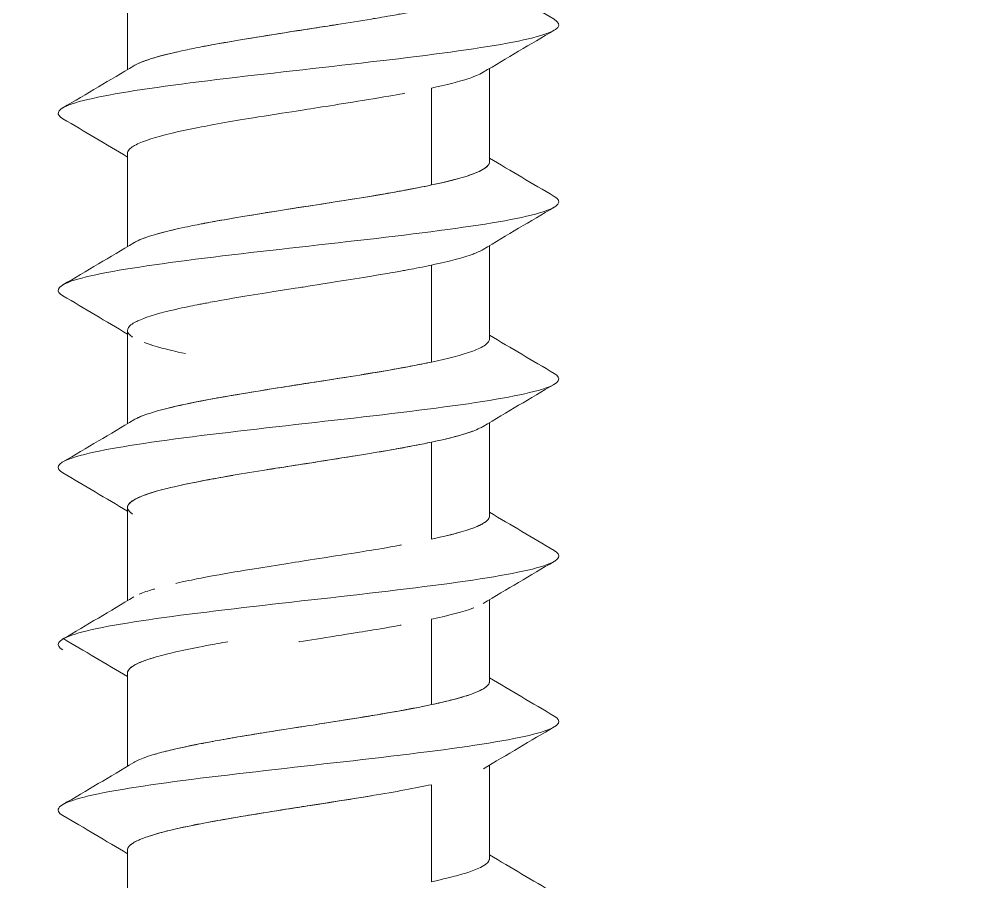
# Model space of a CAD drawing. Header units: inches. Extents: x 10 to 190, y 5 to 37.
# Drawn here: x 56.587 to 57.193, y 7.883 to 8.424 of the extents above; entities that cross this region are included whole.
import ezdxf

# ---------------------------------------------------------------- set-up
doc = ezdxf.new("R2010")
doc.units = ezdxf.units.IN
doc.header["$MEASUREMENT"] = 0

msp = doc.modelspace()

# ---------------------------------------------------------------- linework, layer by layer
at = {"color": 0, "linetype": 'Continuous', "lineweight": 0, "extrusion": (-1, 6.12323e-17, 0)}
for p, q in [((56.65477, 8.39203), (56.65477, 8.45051)), ((56.88177, 8.33419), (56.88177, 8.39269)), ((56.84546, 8.31967), (56.84546, 8.38047)), ((56.84546, 8.38047), (56.84546, 8.31967)), ((56.65477, 8.28103), (56.65477, 8.33951)), ((56.88177, 8.22319), (56.88177, 8.28168)), ((56.84546, 8.20867), (56.84546, 8.26947)), ((56.84546, 8.26947), (56.84546, 8.20867)), ((56.65477, 8.17003), (56.65477, 8.22851)), ((56.88177, 8.11219), (56.88177, 8.17068)), ((56.84546, 8.09767), (56.84546, 8.15846)), ((56.84546, 8.15846), (56.84546, 8.09767)), ((56.65477, 8.05903), (56.65477, 8.11752)), ((56.88177, 8.03329), (56.88177, 8.05968)), ((56.84546, 8.03329), (56.84546, 8.04746)), ((56.84546, 8.04746), (56.84546, 8.03329)), ((56.84546, 7.9939), (56.84546, 8.03329)), ((56.84546, 8.03329), (56.84546, 7.9939)), ((56.88177, 8.00844), (56.88177, 8.03329)), ((56.65477, 7.95523), (56.65477, 8.01372)), ((56.69108, 7.96747), (56.69108, 7.96746)), ((56.69108, 7.96746), (56.69108, 7.96747)), ((56.88177, 7.89744), (56.88177, 7.95592)), ((56.84546, 7.88289), (56.84546, 7.94369)), ((56.84546, 7.94369), (56.84546, 7.88289)), ((56.65477, 7.84424), (56.65477, 7.90272))]:
    msp.add_line(p, q, dxfattribs=at)
msp.add_circle((60.22425, 12.95665), 6.76088)
at = {"color": 0, "linetype": 'Continuous', "lineweight": 0}
for points in [[(56.88177, 8.44753), (56.89526, 8.43948), (56.90879, 8.43149), (56.92233, 8.42353)], [(56.78522, 8.4201), (56.78522, 8.4201), (56.78522, 8.4201), (56.78522, 8.4201)], [(56.78522, 8.4201), (56.78522, 8.4201), (56.78522, 8.4201), (56.78522, 8.4201)], [(56.92228, 8.41667), (56.90743, 8.40793), (56.89259, 8.39916), (56.87781, 8.39032)], [(56.61422, 8.36803), (56.62907, 8.37676), (56.6439, 8.38553), (56.65868, 8.39437)], [(56.65477, 8.33718), (56.6413, 8.34523), (56.62779, 8.35321), (56.61426, 8.36117)], [(56.88177, 8.33653), (56.89526, 8.32849), (56.90878, 8.3205), (56.92231, 8.31253)], [(56.92228, 8.30567), (56.90743, 8.29693), (56.8926, 8.28816), (56.87781, 8.27931)], [(56.61424, 8.25703), (56.62908, 8.26577), (56.64391, 8.27454), (56.6587, 8.28338)], [(56.65477, 8.22618), (56.6413, 8.23423), (56.62779, 8.24221), (56.61426, 8.25017)], [(56.88177, 8.22553), (56.89525, 8.21749), (56.90877, 8.2095), (56.9223, 8.20154)], [(56.88177, 8.22319), (56.88177, 8.22319), (56.88177, 8.22319), (56.88177, 8.22319)], [(56.92229, 8.19467), (56.90744, 8.18593), (56.8926, 8.17716), (56.87782, 8.16832)], [(56.61425, 8.14604), (56.6291, 8.15478), (56.64393, 8.16354), (56.65871, 8.17239)], [(56.65477, 8.11518), (56.6413, 8.12322), (56.62778, 8.13121), (56.61425, 8.13917)], [(56.75133, 8.1426), (56.75133, 8.1426), (56.75133, 8.1426), (56.75132, 8.1426)], [(56.88177, 8.11453), (56.89525, 8.10648), (56.90876, 8.0985), (56.92229, 8.09054)], [(56.92229, 8.08367), (56.90744, 8.07493), (56.89261, 8.06616), (56.87783, 8.05732)], [(56.61426, 8.03504), (56.62911, 8.04378), (56.64394, 8.05255), (56.65872, 8.06139)], [(56.65477, 8.01142), (56.64126, 8.01948), (56.6277, 8.02749), (56.61414, 8.03546)], [(56.88177, 8.01073), (56.89527, 8.00268), (56.9088, 7.99469), (56.92234, 7.98672)], [(56.9224, 7.97996), (56.90754, 7.97123), (56.8927, 7.96246), (56.87791, 7.95361)], [(56.61419, 7.93121), (56.62905, 7.93995), (56.64389, 7.94872), (56.65868, 7.95757)], [(56.65477, 7.90042), (56.64126, 7.90849), (56.62771, 7.91649), (56.61415, 7.92446)], [(56.88177, 7.89974), (56.89527, 7.89168), (56.90881, 7.88368), (56.92236, 7.87571)]]:
    msp.add_open_spline(points, degree=3, dxfattribs=at)
for points, knots in [([(56.65868, 8.39437), (56.65958, 8.39491), (56.66064, 8.39544), (56.66184, 8.39598), (56.66574, 8.39771), (56.66968, 8.39887), (56.67161, 8.39944), (56.67458, 8.40032), (56.67882, 8.40148), (56.68504, 8.40291), (56.689, 8.40383), (56.6928, 8.40463), (56.6962, 8.40531), (56.69818, 8.40571), (56.70003, 8.40607), (56.70171, 8.40639), (56.70271, 8.40659), (56.70569, 8.40716), (56.71101, 8.40811), (56.71479, 8.40879), (56.71814, 8.40937), (56.72095, 8.40985), (56.72698, 8.41087), (56.73397, 8.41203), (56.74194, 8.41332), (56.75061, 8.41471), (56.75713, 8.41573), (56.76123, 8.41637), (56.76235, 8.41655), (56.76328, 8.41669), (56.76405, 8.41681), (56.76666, 8.41722), (56.77036, 8.41779), (56.77515, 8.41853), (56.78038, 8.41934), (56.78405, 8.41991), (56.78619, 8.42025), (56.79344, 8.42138), (56.80068, 8.42254), (56.80776, 8.42373), (56.80896, 8.42393), (56.81246, 8.42451), (56.81796, 8.42546), (56.82214, 8.42619), (56.82536, 8.42678), (56.82774, 8.42721), (56.82805, 8.42727), (56.82845, 8.42734), (56.82893, 8.42743), (56.83182, 8.42796), (56.83776, 8.42904), (56.84546, 8.43066)], [0.3457498, 0.3457498, 0.3457498, 0.3457498, 0.375, 0.375, 0.375, 0.4375, 0.4375, 0.4375, 0.5, 0.5, 0.5, 0.5395375, 0.5395375, 0.5395375, 0.5625, 0.5625, 0.5625, 0.59375, 0.59375, 0.59375, 0.625, 0.625, 0.625, 0.6875, 0.6875, 0.6875, 0.7366515, 0.7366515, 0.7366515, 0.75, 0.75, 0.75, 0.78125, 0.78125, 0.78125, 0.8125, 0.8125, 0.8125, 0.875, 0.875, 0.875, 0.90625, 0.90625, 0.90625, 0.9375, 0.9375, 0.9375, 0.9463177, 0.9463177, 0.9463177, 1, 1, 1, 1]), ([(56.61426, 8.36117), (56.60975, 8.36383), (56.61043, 8.36649), (56.62475, 8.37283), (56.64328, 8.37651), (56.69389, 8.38389), (56.72584, 8.38757), (56.79122, 8.39494), (56.82449, 8.39863), (56.87986, 8.406), (56.90182, 8.40968), (56.9252, 8.41676), (56.92808, 8.42014), (56.92233, 8.42353)], [0.78679487, 0.78679487, 0.78679487, 0.78679487, 0.78950472, 0.78950472, 0.79326356, 0.79326356, 0.79702241, 0.79702241, 0.80078125, 0.80078125, 0.80454009, 0.80454009, 0.80799263, 0.80799263, 0.80799263, 0.80799263]), ([(56.92233, 8.42353), (56.92808, 8.42014), (56.9252, 8.41676), (56.90182, 8.40968), (56.87986, 8.406), (56.82449, 8.39863), (56.79122, 8.39494), (56.72584, 8.38757), (56.69389, 8.38389), (56.64328, 8.37651), (56.62475, 8.37283), (56.61043, 8.36649), (56.60975, 8.36383), (56.61426, 8.36117)], [-0.80799263, -0.80799263, -0.80799263, -0.80799263, -0.80454009, -0.80454009, -0.80078125, -0.80078125, -0.79702241, -0.79702241, -0.79326356, -0.79326356, -0.78950472, -0.78950472, -0.78679487, -0.78679487, -0.78679487, -0.78679487]), ([(56.70213, 8.40647), (56.70223, 8.40649), (56.70233, 8.40651), (56.70244, 8.40653), (56.70777, 8.40755), (56.71422, 8.4087), (56.71986, 8.40966), (56.7255, 8.41062), (56.73239, 8.41178), (56.74278, 8.41345), (56.75316, 8.41512), (56.76066, 8.41628), (56.76606, 8.41712), (56.77145, 8.41796), (56.77887, 8.41911), (56.78519, 8.42009), (56.78559, 8.42015), (56.78598, 8.42022), (56.78638, 8.42028)], [0.5612925, 0.5612925, 0.5612925, 0.5612925, 0.5625, 0.5625, 0.5625, 0.625, 0.625, 0.625, 0.6875, 0.6875, 0.6875, 0.75, 0.75, 0.75, 0.8125, 0.8125, 0.8125, 0.8163653, 0.8163653, 0.8163653, 0.8163653]), ([(56.66201, 8.39605), (56.66205, 8.39607), (56.6621, 8.39609), (56.66214, 8.39611), (56.668, 8.39867), (56.67647, 8.40098), (56.68638, 8.40322)], [0.3740898, 0.3740898, 0.3740898, 0.3740898, 0.375, 0.375, 0.375, 0.499716, 0.499716, 0.499716, 0.499716]), ([(56.87781, 8.39032), (56.87647, 8.38951), (56.87499, 8.38882), (56.87363, 8.38826), (56.87285, 8.38793), (56.87211, 8.38764), (56.87144, 8.38739), (56.87061, 8.38709), (56.86904, 8.38651), (56.86629, 8.38567), (56.86402, 8.38497), (56.86193, 8.3844), (56.86024, 8.38395), (56.85619, 8.38288), (56.85132, 8.38172), (56.84546, 8.38047)], [0.8202783, 0.8202783, 0.8202783, 0.8202783, 0.8550271, 0.8550271, 0.8550271, 0.875, 0.875, 0.875, 0.90625, 0.90625, 0.90625, 0.9375, 0.9375, 0.9375, 1, 1, 1, 1]), ([(56.82876, 8.37717), (56.82874, 8.37717), (56.82873, 8.37716), (56.82871, 8.37716), (56.82768, 8.37697), (56.82138, 8.37582), (56.81229, 8.37429), (56.7941, 8.37124), (56.77889, 8.36892), (56.76767, 8.36715), (56.76207, 8.36627), (56.75458, 8.36512), (56.74418, 8.36347), (56.73379, 8.36183), (56.72683, 8.36068), (56.72053, 8.35959), (56.71422, 8.35851), (56.7078, 8.35734), (56.70297, 8.35642), (56.69815, 8.35549), (56.69236, 8.35434), (56.68677, 8.3531), (56.67558, 8.35061), (56.66752, 8.3483), (56.66202, 8.34584), (56.65927, 8.34462), (56.65723, 8.34346), (56.65589, 8.34198), (56.65501, 8.341), (56.65476, 8.34017), (56.65477, 8.33951)], [0.06157, 0.06157, 0.06157, 0.06157, 0.0625, 0.0625, 0.0625, 0.125, 0.125, 0.125, 0.25, 0.25, 0.25, 0.3125, 0.3125, 0.3125, 0.375, 0.375, 0.375, 0.4375, 0.4375, 0.4375, 0.5, 0.5, 0.5, 0.625, 0.625, 0.625, 0.6875, 0.6875, 0.6875, 0.7288159, 0.7288159, 0.7288159, 0.7288159]), ([(56.84546, 8.31967), (56.85333, 8.32132), (56.8632, 8.32364), (56.87051, 8.32627), (56.87416, 8.32759), (56.87673, 8.32874), (56.87883, 8.33018), (56.88093, 8.33161), (56.88151, 8.33276), (56.88169, 8.33352), (56.88174, 8.33372), (56.88177, 8.33395), (56.88177, 8.33419)], [0, 0, 0, 0, 0.125, 0.125, 0.125, 0.1875, 0.1875, 0.1875, 0.25, 0.25, 0.25, 0.2661737, 0.2661737, 0.2661737, 0.2661737]), ([(56.84546, 8.31967), (56.85167, 8.32097), (56.85645, 8.32212), (56.86017, 8.32311), (56.86207, 8.32362), (56.86415, 8.3242), (56.86628, 8.32486), (56.86817, 8.32545), (56.86989, 8.32603), (56.87143, 8.32661), (56.87246, 8.327), (56.87355, 8.32744), (56.87463, 8.32792), (56.87606, 8.32855), (56.87747, 8.32927), (56.87867, 8.33007), (56.88092, 8.33157), (56.8815, 8.33272), (56.88169, 8.33353), (56.88174, 8.33372), (56.88178, 8.33394), (56.88177, 8.33419)], [0, 0, 0, 0, 0.0625, 0.0625, 0.0625, 0.09375, 0.09375, 0.09375, 0.125, 0.125, 0.125, 0.151912, 0.151912, 0.151912, 0.1875, 0.1875, 0.1875, 0.25, 0.25, 0.25, 0.2666712, 0.2666712, 0.2666712, 0.2666712]), ([(56.6587, 8.28338), (56.65887, 8.28348), (56.65905, 8.28359), (56.65924, 8.28369), (56.66007, 8.28416), (56.66096, 8.28459), (56.66186, 8.28499), (56.66322, 8.2856), (56.6647, 8.28617), (56.66622, 8.28671), (56.66765, 8.28721), (56.66941, 8.28779), (56.67159, 8.28843), (56.67493, 8.28942), (56.67928, 8.29058), (56.68505, 8.29191), (56.69028, 8.29312), (56.69492, 8.29406), (56.69838, 8.29475), (56.69966, 8.295), (56.70078, 8.29522), (56.70173, 8.2954), (56.70366, 8.29577), (56.7067, 8.29634), (56.71106, 8.29712), (56.71518, 8.29786), (56.71852, 8.29843), (56.7209, 8.29884), (56.72737, 8.29994), (56.73443, 8.3011), (56.74199, 8.30232), (56.75508, 8.30443), (56.76261, 8.30559), (56.76396, 8.3058), (56.76535, 8.30601), (56.77289, 8.30717), (56.78622, 8.30925), (56.79386, 8.31045), (56.80106, 8.31161), (56.80772, 8.31272), (56.81019, 8.31313), (56.81366, 8.31371), (56.81799, 8.31447), (56.82251, 8.31525), (56.82569, 8.31583), (56.82771, 8.3162), (56.82871, 8.31639), (56.8299, 8.31661), (56.83126, 8.31686), (56.83492, 8.31754), (56.83983, 8.31848), (56.84546, 8.31967)], [0.3434821, 0.3434821, 0.3434821, 0.3434821, 0.3491794, 0.3491794, 0.3491794, 0.375, 0.375, 0.375, 0.40625, 0.40625, 0.40625, 0.4375, 0.4375, 0.4375, 0.5, 0.5, 0.5, 0.5456201, 0.5456201, 0.5456201, 0.5625, 0.5625, 0.5625, 0.59375, 0.59375, 0.59375, 0.625, 0.625, 0.625, 0.6875, 0.6875, 0.6875, 0.75, 0.75, 0.75, 0.8125, 0.8125, 0.8125, 0.875, 0.875, 0.875, 0.90625, 0.90625, 0.90625, 0.9375, 0.9375, 0.9375, 0.9544403, 0.9544403, 0.9544403, 1, 1, 1, 1]), ([(56.70246, 8.29554), (56.70265, 8.29558), (56.70283, 8.29561), (56.70302, 8.29565), (56.70779, 8.29655), (56.71419, 8.2977), (56.71994, 8.29868), (56.72569, 8.29966), (56.73261, 8.30082), (56.74413, 8.30266), (56.75565, 8.30451), (56.76314, 8.30567), (56.7645, 8.30588), (56.76586, 8.30609), (56.77335, 8.30725), (56.7837, 8.30886), (56.79405, 8.31048), (56.80121, 8.31163), (56.80794, 8.31275), (56.81467, 8.31388), (56.82132, 8.31504), (56.82588, 8.31587), (56.83044, 8.3167), (56.83687, 8.31785), (56.84546, 8.31967)], [0.5600455, 0.5600455, 0.5600455, 0.5600455, 0.5625, 0.5625, 0.5625, 0.625, 0.625, 0.625, 0.6875, 0.6875, 0.6875, 0.75, 0.75, 0.75, 0.8125, 0.8125, 0.8125, 0.875, 0.875, 0.875, 0.9375, 0.9375, 0.9375, 1, 1, 1, 1]), ([(56.61426, 8.25017), (56.6095, 8.25297), (56.61053, 8.25578), (56.62655, 8.26226), (56.64579, 8.26595), (56.6974, 8.27332), (56.72965, 8.27701), (56.79511, 8.28438), (56.82816, 8.28806), (56.88265, 8.29543), (56.90396, 8.29912), (56.92546, 8.30605), (56.92782, 8.30929), (56.92231, 8.31253)], [0.74905825, 0.74905825, 0.74905825, 0.74905825, 0.75191627, 0.75191627, 0.75567512, 0.75567512, 0.75943396, 0.75943396, 0.76319281, 0.76319281, 0.76695165, 0.76695165, 0.77025885, 0.77025885, 0.77025885, 0.77025885]), ([(56.92231, 8.31253), (56.92782, 8.30929), (56.92546, 8.30605), (56.90396, 8.29912), (56.88265, 8.29543), (56.82816, 8.28806), (56.79511, 8.28438), (56.72965, 8.27701), (56.6974, 8.27332), (56.64579, 8.26595), (56.62655, 8.26226), (56.61053, 8.25578), (56.6095, 8.25297), (56.61426, 8.25017)], [-0.77025885, -0.77025885, -0.77025885, -0.77025885, -0.76695165, -0.76695165, -0.76319281, -0.76319281, -0.75943396, -0.75943396, -0.75567512, -0.75567512, -0.75191627, -0.75191627, -0.74905825, -0.74905825, -0.74905825, -0.74905825]), ([(56.66234, 8.2852), (56.66249, 8.28526), (56.66263, 8.28533), (56.66278, 8.28539), (56.6691, 8.28804), (56.67776, 8.29028), (56.68684, 8.29232)], [0.3721446, 0.3721446, 0.3721446, 0.3721446, 0.375, 0.375, 0.375, 0.4957781, 0.4957781, 0.4957781, 0.4957781]), ([(56.87781, 8.27931), (56.87684, 8.27873), (56.87576, 8.27819), (56.87463, 8.27769), (56.87359, 8.27722), (56.8725, 8.27679), (56.87142, 8.27639), (56.86979, 8.27578), (56.86806, 8.27521), (56.8663, 8.27467), (56.86466, 8.27417), (56.86266, 8.27359), (56.86021, 8.27294), (56.85648, 8.27196), (56.85168, 8.2708), (56.84546, 8.26947)], [0.8212902, 0.8212902, 0.8212902, 0.8212902, 0.8491743, 0.8491743, 0.8491743, 0.875, 0.875, 0.875, 0.90625, 0.90625, 0.90625, 0.9375, 0.9375, 0.9375, 1, 1, 1, 1]), ([(56.84546, 8.26947), (56.83983, 8.26826), (56.83492, 8.26732), (56.83126, 8.26663), (56.8299, 8.26638), (56.82871, 8.26616), (56.82771, 8.26598), (56.82569, 8.26561), (56.8225, 8.26504), (56.81796, 8.26426), (56.81366, 8.26352), (56.81022, 8.26294), (56.80776, 8.26254), (56.80108, 8.26143), (56.79385, 8.26027), (56.78618, 8.25906), (56.77292, 8.25695), (56.76542, 8.2558), (56.76403, 8.25558), (56.76268, 8.25537), (56.75511, 8.25422), (56.74194, 8.25212), (56.73441, 8.25092), (56.72737, 8.24977), (56.72091, 8.24866), (56.71853, 8.24825), (56.71517, 8.24766), (56.71101, 8.24691), (56.70667, 8.24612), (56.70364, 8.24554), (56.70172, 8.24517), (56.70077, 8.24499), (56.69965, 8.24477), (56.69838, 8.24452), (56.69492, 8.24384), (56.69027, 8.2429), (56.68502, 8.24171), (56.67928, 8.2404), (56.67494, 8.23925), (56.6716, 8.23826), (56.66992, 8.23776), (56.66808, 8.23717), (56.66622, 8.23651), (56.66458, 8.23592), (56.66312, 8.23534), (56.66184, 8.23476), (56.66098, 8.23437), (56.66009, 8.23394), (56.65924, 8.23346), (56.6581, 8.23283), (56.65702, 8.23211), (56.6562, 8.23131), (56.65467, 8.22981), (56.65466, 8.22866), (56.65485, 8.22785), (56.65503, 8.22714), (56.65548, 8.22598), (56.65787, 8.22436)], [0, 0, 0, 0, 0.045563, 0.045563, 0.045563, 0.0625, 0.0625, 0.0625, 0.09375, 0.09375, 0.09375, 0.125, 0.125, 0.125, 0.1875, 0.1875, 0.1875, 0.25, 0.25, 0.25, 0.3125, 0.3125, 0.3125, 0.375, 0.375, 0.375, 0.40625, 0.40625, 0.40625, 0.4375, 0.4375, 0.4375, 0.4543296, 0.4543296, 0.4543296, 0.5, 0.5, 0.5, 0.5625, 0.5625, 0.5625, 0.59375, 0.59375, 0.59375, 0.625, 0.625, 0.625, 0.651797, 0.651797, 0.651797, 0.6875, 0.6875, 0.6875, 0.75, 0.75, 0.75, 0.8124508, 0.8124508, 0.8124508, 0.8124508]), ([(56.84546, 8.20867), (56.85543, 8.21077), (56.86465, 8.21308), (56.87124, 8.21554), (56.87454, 8.21677), (56.87711, 8.21793), (56.87915, 8.2194), (56.88119, 8.22088), (56.88162, 8.22203), (56.88173, 8.22274), (56.88176, 8.22287), (56.88177, 8.22303), (56.88177, 8.22319)], [0, 0, 0, 0, 0.125, 0.125, 0.125, 0.1875, 0.1875, 0.1875, 0.25, 0.25, 0.25, 0.2618934, 0.2618934, 0.2618934, 0.2618934]), ([(56.66515, 8.22088), (56.67037, 8.21895), (56.675, 8.2178), (56.67637, 8.21743), (56.67991, 8.2165), (56.68465, 8.21534), (56.69108, 8.21396)], [0.8751039, 0.8751039, 0.8751039, 0.8751039, 0.9375, 0.9375, 0.9375, 1, 1, 1, 1]), ([(56.65871, 8.17239), (56.65915, 8.17265), (56.65961, 8.1729), (56.66005, 8.17312), (56.66068, 8.17345), (56.6613, 8.17374), (56.66186, 8.17399), (56.66255, 8.1743), (56.66386, 8.17487), (56.66626, 8.17572), (56.66823, 8.17642), (56.67009, 8.17699), (56.67161, 8.17744), (56.67522, 8.17851), (56.67966, 8.17967), (56.6851, 8.18092), (56.69222, 8.18256), (56.69785, 8.18365), (56.70059, 8.18418), (56.70104, 8.18427), (56.70141, 8.18434), (56.70171, 8.1844), (56.70397, 8.18483), (56.70704, 8.18541), (56.71107, 8.18613), (56.71638, 8.18708), (56.7198, 8.18766), (56.72099, 8.18786), (56.72781, 8.18902), (56.73486, 8.19017), (56.74196, 8.19131), (56.74407, 8.19165), (56.74772, 8.19224), (56.75298, 8.19307), (56.75772, 8.19382), (56.76143, 8.1944), (56.76405, 8.19481), (56.76479, 8.19493), (56.76571, 8.19507), (56.7668, 8.19524), (56.77089, 8.19587), (56.77743, 8.19688), (56.78626, 8.19826), (56.79436, 8.19953), (56.80153, 8.20068), (56.80776, 8.20172), (56.81064, 8.2022), (56.81408, 8.20278), (56.81798, 8.20346), (56.82359, 8.20444), (56.82675, 8.20502), (56.8278, 8.20522), (56.82955, 8.20554), (56.83148, 8.2059), (56.83356, 8.20629), (56.83716, 8.20698), (56.84119, 8.20777), (56.84546, 8.20867)], [0.3410437, 0.3410437, 0.3410437, 0.3410437, 0.3549395, 0.3549395, 0.3549395, 0.375, 0.375, 0.375, 0.40625, 0.40625, 0.40625, 0.4375, 0.4375, 0.4375, 0.5, 0.5, 0.5, 0.5538068, 0.5538068, 0.5538068, 0.5625, 0.5625, 0.5625, 0.59375, 0.59375, 0.59375, 0.625, 0.625, 0.625, 0.6875, 0.6875, 0.6875, 0.71875, 0.71875, 0.71875, 0.75, 0.75, 0.75, 0.7631382, 0.7631382, 0.7631382, 0.8125, 0.8125, 0.8125, 0.875, 0.875, 0.875, 0.90625, 0.90625, 0.90625, 0.9375, 0.9375, 0.9375, 0.9603848, 0.9603848, 0.9603848, 1, 1, 1, 1]), ([(56.6621, 8.1741), (56.66216, 8.17413), (56.66223, 8.17415), (56.66229, 8.17418), (56.66451, 8.17514), (56.66777, 8.17629), (56.67102, 8.17727), (56.67427, 8.17824), (56.6784, 8.1794), (56.68605, 8.18114), (56.69369, 8.18288), (56.69983, 8.18403), (56.70079, 8.18422), (56.70174, 8.1844), (56.70772, 8.18556), (56.71653, 8.18709), (56.73416, 8.19015), (56.74923, 8.19247), (56.7604, 8.19424), (56.76598, 8.19512), (56.77347, 8.19627), (56.78401, 8.19791), (56.79456, 8.19956), (56.80171, 8.20071), (56.80822, 8.2018), (56.81473, 8.20288), (56.82141, 8.20405), (56.82647, 8.20497), (56.83152, 8.2059), (56.83778, 8.20705), (56.84546, 8.20867)], [0.373234, 0.373234, 0.373234, 0.373234, 0.375, 0.375, 0.375, 0.4375, 0.4375, 0.4375, 0.5, 0.5, 0.5, 0.5625, 0.5625, 0.5625, 0.625, 0.625, 0.625, 0.75, 0.75, 0.75, 0.8125, 0.8125, 0.8125, 0.875, 0.875, 0.875, 0.9375, 0.9375, 0.9375, 1, 1, 1, 1]), ([(56.61425, 8.13917), (56.60925, 8.14212), (56.61068, 8.14506), (56.62844, 8.1517), (56.64836, 8.15538), (56.70095, 8.16275), (56.73348, 8.16644), (56.79898, 8.17381), (56.83179, 8.1775), (56.88537, 8.18487), (56.90602, 8.18855), (56.92567, 8.19534), (56.92757, 8.19844), (56.9223, 8.20154)], [0.71132221, 0.71132221, 0.71132221, 0.71132221, 0.71432783, 0.71432783, 0.71808667, 0.71808667, 0.72184552, 0.72184552, 0.72560436, 0.72560436, 0.72936321, 0.72936321, 0.73252426, 0.73252426, 0.73252426, 0.73252426]), ([(56.9223, 8.20154), (56.92757, 8.19844), (56.92567, 8.19534), (56.90602, 8.18855), (56.88537, 8.18487), (56.83179, 8.1775), (56.79898, 8.17381), (56.73348, 8.16644), (56.70095, 8.16275), (56.64836, 8.15538), (56.62844, 8.1517), (56.61068, 8.14506), (56.60925, 8.14212), (56.61425, 8.13917)], [-0.73252426, -0.73252426, -0.73252426, -0.73252426, -0.72936321, -0.72936321, -0.72560436, -0.72560436, -0.72184552, -0.72184552, -0.71808667, -0.71808667, -0.71432783, -0.71432783, -0.71132221, -0.71132221, -0.71132221, -0.71132221]), ([(56.87782, 8.16832), (56.87715, 8.16792), (56.8764, 8.16752), (56.87557, 8.16712), (56.87437, 8.16655), (56.87298, 8.16597), (56.87144, 8.1654), (56.86677, 8.16367), (56.86236, 8.16251), (56.86019, 8.16194), (56.85687, 8.16106), (56.85218, 8.1599), (56.84546, 8.15846)], [0.8222326, 0.8222326, 0.8222326, 0.8222326, 0.8437192, 0.8437192, 0.8437192, 0.875, 0.875, 0.875, 0.9375, 0.9375, 0.9375, 1, 1, 1, 1]), ([(56.87124, 8.16532), (56.87119, 8.16531), (56.87114, 8.16529), (56.87109, 8.16527), (56.86406, 8.16271), (56.85449, 8.16039), (56.84546, 8.15846)], [0.8741062, 0.8741062, 0.8741062, 0.8741062, 0.875, 0.875, 0.875, 1, 1, 1, 1]), ([(56.84546, 8.15846), (56.8412, 8.15755), (56.83716, 8.15675), (56.83356, 8.15607), (56.83146, 8.15567), (56.82952, 8.15531), (56.82774, 8.15498), (56.8267, 8.15479), (56.82356, 8.15422), (56.81801, 8.15327), (56.81407, 8.15259), (56.81061, 8.15201), (56.80771, 8.15153), (56.8015, 8.1505), (56.79434, 8.14935), (56.78625, 8.14807), (56.77745, 8.14667), (56.77091, 8.14565), (56.7668, 8.14501), (56.76568, 8.14484), (56.76474, 8.14469), (56.76398, 8.14457), (56.76137, 8.14417), (56.75767, 8.14359), (56.75293, 8.14285), (56.74773, 8.14204), (56.74411, 8.14147), (56.742, 8.14113), (56.73486, 8.14), (56.72778, 8.13884), (56.72092, 8.13766), (56.71975, 8.13746), (56.71636, 8.13688), (56.71108, 8.13592), (56.70706, 8.13519), (56.70399, 8.13461), (56.70173, 8.13417), (56.70143, 8.13411), (56.70105, 8.13404), (56.70059, 8.13395), (56.69784, 8.13342), (56.69221, 8.13234), (56.68507, 8.13072), (56.67964, 8.12949), (56.6752, 8.12833), (56.67159, 8.12725), (56.67008, 8.1268), (56.66822, 8.12622), (56.66624, 8.12551), (56.66386, 8.12466), (56.66256, 8.12408), (56.66187, 8.12377), (56.66131, 8.12352), (56.66069, 8.12323), (56.66005, 8.1229), (56.6587, 8.1222), (56.65725, 8.12134), (56.6562, 8.12031), (56.65481, 8.11895), (56.65463, 8.1178), (56.65485, 8.11686), (56.65494, 8.1165), (56.65495, 8.11533), (56.65786, 8.11337), (56.65786, 8.11336), (56.65787, 8.11336), (56.65787, 8.11336)], [0, 0, 0, 0, 0.0395008, 0.0395008, 0.0395008, 0.0625, 0.0625, 0.0625, 0.09375, 0.09375, 0.09375, 0.125, 0.125, 0.125, 0.1875, 0.1875, 0.1875, 0.2366455, 0.2366455, 0.2366455, 0.25, 0.25, 0.25, 0.28125, 0.28125, 0.28125, 0.3125, 0.3125, 0.3125, 0.375, 0.375, 0.375, 0.40625, 0.40625, 0.40625, 0.4375, 0.4375, 0.4375, 0.4463322, 0.4463322, 0.4463322, 0.5, 0.5, 0.5, 0.5625, 0.5625, 0.5625, 0.59375, 0.59375, 0.59375, 0.625, 0.625, 0.625, 0.6451264, 0.6451264, 0.6451264, 0.6875, 0.6875, 0.6875, 0.75, 0.75, 0.75, 0.8125, 0.8125, 0.8125, 0.8126518, 0.8126518, 0.8126518, 0.8126518]), ([(56.84546, 8.15846), (56.83871, 8.15702), (56.83258, 8.15586), (56.82698, 8.15485), (56.82138, 8.15383), (56.81466, 8.15268), (56.80884, 8.15172), (56.80302, 8.15076), (56.79593, 8.1496), (56.7854, 8.14793), (56.77487, 8.14626), (56.76736, 8.1451), (56.76197, 8.14426), (56.75658, 8.14342), (56.74922, 8.14228), (56.74298, 8.14129), (56.7426, 8.14123), (56.74221, 8.14117), (56.74182, 8.1411)], [0, 0, 0, 0, 0.0625, 0.0625, 0.0625, 0.125, 0.125, 0.125, 0.1875, 0.1875, 0.1875, 0.25, 0.25, 0.25, 0.3125, 0.3125, 0.3125, 0.3163642, 0.3163642, 0.3163642, 0.3163642]), ([(56.72083, 8.13764), (56.71358, 8.13639), (56.70765, 8.1353), (56.70402, 8.13461), (56.70022, 8.13389), (56.69413, 8.13274), (56.68676, 8.1311), (56.67938, 8.12946), (56.6751, 8.1283), (56.67141, 8.1272), (56.66773, 8.1261), (56.66455, 8.12494), (56.66252, 8.12406), (56.66048, 8.12318), (56.65805, 8.12202), (56.65637, 8.12047), (56.655, 8.11921), (56.65475, 8.11821), (56.65477, 8.11752)], [0.37782, 0.37782, 0.37782, 0.37782, 0.4375, 0.4375, 0.4375, 0.5, 0.5, 0.5, 0.5625, 0.5625, 0.5625, 0.625, 0.625, 0.625, 0.6875, 0.6875, 0.6875, 0.7384023, 0.7384023, 0.7384023, 0.7384023]), ([(56.84546, 8.09767), (56.85727, 8.10016), (56.86589, 8.10247), (56.87191, 8.10479), (56.87493, 8.10595), (56.87726, 8.10711), (56.87881, 8.10817), (56.88037, 8.10923), (56.88133, 8.11038), (56.88164, 8.11133), (56.88172, 8.1116), (56.88178, 8.11188), (56.88177, 8.11219)], [0, 0, 0, 0, 0.125, 0.125, 0.125, 0.1875, 0.1875, 0.1875, 0.25, 0.25, 0.25, 0.2676408, 0.2676408, 0.2676408, 0.2676408]), ([(56.84546, 8.09767), (56.85298, 8.09926), (56.85751, 8.10041), (56.86018, 8.10112), (56.86325, 8.10193), (56.86739, 8.10309), (56.87142, 8.1046), (56.87353, 8.1054), (56.87516, 8.10612), (56.87645, 8.10678), (56.87735, 8.10725), (56.87808, 8.10768), (56.87868, 8.10808), (56.87959, 8.10869), (56.88026, 8.10927), (56.88073, 8.10981), (56.88117, 8.11031), (56.88153, 8.11088), (56.88169, 8.11152), (56.88174, 8.11174), (56.88177, 8.11196), (56.88177, 8.11219)], [0, 0, 0, 0, 0.0625, 0.0625, 0.0625, 0.125, 0.125, 0.125, 0.1617005, 0.1617005, 0.1617005, 0.1875, 0.1875, 0.1875, 0.21875, 0.21875, 0.21875, 0.25, 0.25, 0.25, 0.2635408, 0.2635408, 0.2635408, 0.2635408]), ([(56.61424, 8.02817), (56.60899, 8.03126), (56.61086, 8.03435), (56.63041, 8.04113), (56.65101, 8.04482), (56.70454, 8.05219), (56.73734, 8.05587), (56.80284, 8.06324), (56.83539, 8.06693), (56.88803, 8.0743), (56.90799, 8.07799), (56.92586, 8.08463), (56.92731, 8.08758), (56.92229, 8.09054)], [0.67358683, 0.67358683, 0.67358683, 0.67358683, 0.67673939, 0.67673939, 0.68049823, 0.68049823, 0.68425708, 0.68425708, 0.68801592, 0.68801592, 0.69177476, 0.69177476, 0.69478892, 0.69478892, 0.69478892, 0.69478892]), ([(56.92229, 8.09054), (56.92731, 8.08758), (56.92586, 8.08463), (56.90799, 8.07799), (56.88803, 8.0743), (56.83539, 8.06693), (56.80284, 8.06324), (56.73734, 8.05587), (56.70454, 8.05219), (56.65101, 8.04482), (56.63041, 8.04113), (56.61086, 8.03435), (56.60899, 8.03126), (56.61424, 8.02817)], [-0.69478892, -0.69478892, -0.69478892, -0.69478892, -0.69177476, -0.69177476, -0.68801592, -0.68801592, -0.68425708, -0.68425708, -0.68049823, -0.68049823, -0.67673939, -0.67673939, -0.67358683, -0.67358683, -0.67358683, -0.67358683]), ([(56.68509, 8.06992), (56.69053, 8.07117), (56.69594, 8.07226), (56.69945, 8.07296), (56.70313, 8.07368), (56.70917, 8.07483), (56.71869, 8.07647), (56.72821, 8.0781), (56.73541, 8.07926), (56.74229, 8.08037), (56.74918, 8.08147), (56.75658, 8.08263), (56.76217, 8.08351), (56.76776, 8.08439), (56.77524, 8.08554), (56.78518, 8.0871), (56.79512, 8.08865), (56.80224, 8.08981), (56.80637, 8.09049), (56.8105, 8.09117), (56.81744, 8.09233), (56.82553, 8.0938), (56.82585, 8.09386), (56.82618, 8.09392), (56.82649, 8.09398)], [0.5027539, 0.5027539, 0.5027539, 0.5027539, 0.5625, 0.5625, 0.5625, 0.625, 0.625, 0.625, 0.6875, 0.6875, 0.6875, 0.75, 0.75, 0.75, 0.8125, 0.8125, 0.8125, 0.875, 0.875, 0.875, 0.9375, 0.9375, 0.9375, 0.940016, 0.940016, 0.940016, 0.940016]), ([(56.66224, 8.06316), (56.66235, 8.06321), (56.66246, 8.06326), (56.66257, 8.0633), (56.66453, 8.06414), (56.66776, 8.06529), (56.67106, 8.06628), (56.67127, 8.06634), (56.67149, 8.06641), (56.67171, 8.06647)], [0.37155368, 0.37155368, 0.37155368, 0.37155368, 0.375, 0.375, 0.375, 0.4375, 0.4375, 0.4375, 0.44156944, 0.44156944, 0.44156944, 0.44156944]), ([(56.87188, 8.05457), (56.87184, 8.05455), (56.8718, 8.05454), (56.87176, 8.05452), (56.86532, 8.0521), (56.85635, 8.04979), (56.84546, 8.04746)], [0.8742138, 0.8742138, 0.8742138, 0.8742138, 0.875, 0.875, 0.875, 1, 1, 1, 1]), ([(56.82633, 8.04373), (56.8259, 8.04365), (56.82545, 8.04357), (56.825, 8.04349), (56.81625, 8.04193), (56.80922, 8.04078), (56.80554, 8.04018), (56.80186, 8.03957), (56.79474, 8.03841), (56.7856, 8.03696), (56.77647, 8.03551), (56.76901, 8.03435), (56.76281, 8.03339), (56.7626, 8.03336), (56.76238, 8.03333), (56.76217, 8.03329)], [0.0592714, 0.0592714, 0.0592714, 0.0592714, 0.0625, 0.0625, 0.0625, 0.125, 0.125, 0.125, 0.1875, 0.1875, 0.1875, 0.25, 0.25, 0.25, 0.2521536, 0.2521536, 0.2521536, 0.2521536]), ([(56.71758, 8.03329), (56.71577, 8.03298), (56.71359, 8.0326), (56.71108, 8.03215), (56.70692, 8.0314), (56.70385, 8.03083), (56.70173, 8.03042), (56.69597, 8.02932), (56.69034, 8.02816), (56.68508, 8.02695), (56.67591, 8.02484), (56.67233, 8.02368), (56.6716, 8.02346), (56.67118, 8.02334), (56.66972, 8.02292), (56.66755, 8.02219), (56.66591, 8.02164), (56.66389, 8.02092), (56.66187, 8.02002), (56.65917, 8.01882), (56.65732, 8.01766), (56.6562, 8.01654), (56.65578, 8.01613), (56.65527, 8.01555), (56.65498, 8.01481), (56.65482, 8.01439), (56.65477, 8.01402), (56.65477, 8.01372)], [0.3881848, 0.3881848, 0.3881848, 0.3881848, 0.40625, 0.40625, 0.40625, 0.4375, 0.4375, 0.4375, 0.5, 0.5, 0.5, 0.5622546, 0.5622546, 0.5622546, 0.5980105, 0.5980105, 0.5980105, 0.625, 0.625, 0.625, 0.6875, 0.6875, 0.6875, 0.71875, 0.71875, 0.71875, 0.7353739, 0.7353739, 0.7353739, 0.7353739]), ([(56.67129, 8.02337), (56.67052, 8.02314), (56.66657, 8.022), (56.66276, 8.0204), (56.65892, 8.01879), (56.65729, 8.01763), (56.65616, 8.01651), (56.65518, 8.01553), (56.65479, 8.01452), (56.65477, 8.01372)], [0.5631335, 0.5631335, 0.5631335, 0.5631335, 0.625, 0.625, 0.625, 0.6875, 0.6875, 0.6875, 0.7421533, 0.7421533, 0.7421533, 0.7421533]), ([(56.84546, 7.9939), (56.8522, 7.99534), (56.85692, 7.99649), (56.86071, 7.99751), (56.8645, 7.99852), (56.86825, 7.99967), (56.87091, 8.00063), (56.87358, 8.0016), (56.87648, 8.00276), (56.87887, 8.00443), (56.88126, 8.0061), (56.88164, 8.00725), (56.88175, 8.00809), (56.88176, 8.00821), (56.88177, 8.00832), (56.88177, 8.00844)], [0, 0, 0, 0, 0.0625, 0.0625, 0.0625, 0.125, 0.125, 0.125, 0.1875, 0.1875, 0.1875, 0.25, 0.25, 0.25, 0.2583129, 0.2583129, 0.2583129, 0.2583129]), ([(56.84546, 7.9939), (56.84973, 7.99481), (56.85317, 7.99561), (56.85596, 7.99629), (56.85757, 7.99669), (56.85897, 7.99705), (56.86018, 7.99737), (56.8609, 7.99756), (56.86315, 7.99813), (56.8663, 7.9991), (56.86848, 7.99977), (56.87014, 8.00034), (56.87142, 8.00082), (56.87419, 8.00185), (56.87678, 8.00301), (56.87868, 8.0043), (56.88075, 8.0057), (56.8813, 8.00671), (56.88155, 8.00735), (56.88162, 8.00752), (56.88166, 8.00766), (56.88169, 8.00778), (56.88174, 8.00796), (56.88177, 8.00819), (56.88177, 8.00844)], [0, 0, 0, 0, 0.0395979, 0.0395979, 0.0395979, 0.0625, 0.0625, 0.0625, 0.09375, 0.09375, 0.09375, 0.125, 0.125, 0.125, 0.1875, 0.1875, 0.1875, 0.2368909, 0.2368909, 0.2368909, 0.25, 0.25, 0.25, 0.2643393, 0.2643393, 0.2643393, 0.2643393]), ([(56.65868, 7.95757), (56.65959, 7.95811), (56.66065, 7.95865), (56.66184, 7.95919), (56.66261, 7.95954), (56.66393, 7.96012), (56.66621, 7.96094), (56.66833, 7.9617), (56.67023, 7.96228), (56.6716, 7.96269), (56.672, 7.96281), (56.67249, 7.96295), (56.67309, 7.96312), (56.67532, 7.96376), (56.679, 7.96476), (56.68502, 7.96613), (56.69063, 7.96741), (56.69633, 7.96857), (56.70172, 7.9696), (56.70421, 7.97008), (56.70728, 7.97066), (56.71101, 7.97134), (56.7164, 7.97232), (56.71981, 7.9729), (56.72088, 7.97308), (56.72279, 7.97341), (56.72494, 7.97378), (56.72735, 7.97418), (56.73145, 7.97486), (56.73631, 7.97565), (56.74195, 7.97655), (56.75088, 7.97797), (56.75833, 7.97912), (56.76399, 7.98), (56.76771, 7.98058), (56.7752, 7.98174), (56.78618, 7.98349), (56.78986, 7.98407), (56.79352, 7.98466), (56.79712, 7.98524), (56.80072, 7.98581), (56.80426, 7.98639), (56.80775, 7.98697), (56.81819, 7.98869), (56.82456, 7.98983), (56.82769, 7.9904), (56.83254, 7.99129), (56.83871, 7.99245), (56.84546, 7.9939)], [0.345576, 0.345576, 0.345576, 0.345576, 0.375, 0.375, 0.375, 0.40625, 0.40625, 0.40625, 0.4375, 0.4375, 0.4375, 0.4507179, 0.4507179, 0.4507179, 0.5, 0.5, 0.5, 0.5625, 0.5625, 0.5625, 0.59375, 0.59375, 0.59375, 0.625, 0.625, 0.625, 0.6481031, 0.6481031, 0.6481031, 0.6875, 0.6875, 0.6875, 0.75, 0.75, 0.75, 0.8125, 0.8125, 0.8125, 0.84379, 0.84379, 0.84379, 0.875, 0.875, 0.875, 0.9375, 0.9375, 0.9375, 1, 1, 1, 1]), ([(56.6719, 7.96278), (56.67441, 7.96351), (56.67785, 7.96444), (56.68158, 7.96533), (56.69076, 7.96753), (56.70232, 7.96985), (56.71808, 7.9726), (56.72596, 7.97397), (56.733, 7.97513), (56.74206, 7.97657), (56.75111, 7.97801), (56.75856, 7.97916), (56.76333, 7.9799), (56.76809, 7.98064), (56.77555, 7.9818), (56.78453, 7.98323), (56.79352, 7.98465), (56.80076, 7.98581), (56.80851, 7.98709), (56.824, 7.98965), (56.83642, 7.99196), (56.84546, 7.9939)], [0.4492255, 0.4492255, 0.4492255, 0.4492255, 0.5, 0.5, 0.5, 0.625, 0.625, 0.625, 0.6875, 0.6875, 0.6875, 0.75, 0.75, 0.75, 0.8125, 0.8125, 0.8125, 0.875, 0.875, 0.875, 1, 1, 1, 1]), ([(56.61415, 7.92446), (56.61273, 7.92529), (56.61183, 7.92612), (56.60984, 7.93064), (56.61877, 7.93432), (56.65445, 7.94169), (56.68111, 7.94538), (56.74221, 7.95275), (56.7765, 7.95644), (56.83986, 7.96381), (56.86877, 7.96749), (56.91036, 7.97486), (56.92294, 7.97855), (56.92579, 7.98373), (56.92488, 7.98522), (56.92234, 7.98672)], [0.29625016, 0.29625016, 0.29625016, 0.29625016, 0.29709611, 0.29709611, 0.30085495, 0.30085495, 0.3046138, 0.3046138, 0.30837264, 0.30837264, 0.31213149, 0.31213149, 0.31589033, 0.31589033, 0.31741352, 0.31741352, 0.31741352, 0.31741352]), ([(56.92234, 7.98672), (56.92488, 7.98522), (56.92579, 7.98373), (56.92294, 7.97855), (56.91036, 7.97486), (56.86877, 7.96749), (56.83986, 7.96381), (56.7765, 7.95644), (56.74221, 7.95275), (56.68111, 7.94538), (56.65445, 7.94169), (56.61877, 7.93432), (56.60984, 7.93064), (56.61183, 7.92612), (56.61273, 7.92529), (56.61415, 7.92446)], [-0.31741352, -0.31741352, -0.31741352, -0.31741352, -0.31589033, -0.31589033, -0.31213149, -0.31213149, -0.30837264, -0.30837264, -0.3046138, -0.3046138, -0.30085495, -0.30085495, -0.29709611, -0.29709611, -0.29625016, -0.29625016, -0.29625016, -0.29625016]), ([(56.84546, 7.94369), (56.83549, 7.94159), (56.82284, 7.93928), (56.80817, 7.93682), (56.80083, 7.93559), (56.79362, 7.93443), (56.78417, 7.93296), (56.77472, 7.93148), (56.76727, 7.93034), (56.76271, 7.92963), (56.75816, 7.92892), (56.7507, 7.92776), (56.74186, 7.92633), (56.73302, 7.92491), (56.72608, 7.92375), (56.72015, 7.92274), (56.71423, 7.92172), (56.70778, 7.92057), (56.70269, 7.91961), (56.6976, 7.91864), (56.69169, 7.91749), (56.6845, 7.91582), (56.67732, 7.91415), (56.67331, 7.91299), (56.67056, 7.91215), (56.66781, 7.91131), (56.66449, 7.91016), (56.66221, 7.90917), (56.65994, 7.90818), (56.65778, 7.90703), (56.65637, 7.90571), (56.6551, 7.90451), (56.65478, 7.90345), (56.65477, 7.90272)], [0, 0, 0, 0, 0.125, 0.125, 0.125, 0.1875, 0.1875, 0.1875, 0.25, 0.25, 0.25, 0.3125, 0.3125, 0.3125, 0.375, 0.375, 0.375, 0.4375, 0.4375, 0.4375, 0.5, 0.5, 0.5, 0.5625, 0.5625, 0.5625, 0.625, 0.625, 0.625, 0.6875, 0.6875, 0.6875, 0.7437659, 0.7437659, 0.7437659, 0.7437659]), ([(56.8077, 7.93674), (56.80423, 7.93616), (56.8007, 7.93558), (56.79712, 7.93501), (56.79352, 7.93443), (56.78988, 7.93385), (56.78621, 7.93328), (56.77521, 7.93156), (56.76773, 7.93041), (56.76405, 7.92984), (56.75837, 7.92895), (56.7509, 7.92779), (56.74195, 7.92634), (56.7363, 7.92543), (56.73144, 7.92464), (56.72735, 7.92395), (56.72497, 7.92356), (56.72285, 7.9232), (56.72097, 7.92288), (56.71987, 7.92269), (56.71643, 7.92211), (56.71103, 7.92114), (56.70728, 7.92047), (56.7042, 7.9199), (56.70171, 7.91942), (56.69634, 7.91839), (56.69065, 7.91723), (56.68507, 7.91595), (56.67901, 7.91455), (56.67532, 7.91353), (56.67309, 7.91289), (56.67249, 7.91272), (56.672, 7.91258), (56.67161, 7.91246), (56.67023, 7.91206), (56.66835, 7.91148), (56.66625, 7.91074), (56.66393, 7.90992), (56.6626, 7.90935), (56.66184, 7.90901), (56.65931, 7.90788), (56.65739, 7.90672), (56.6562, 7.90555), (56.656, 7.90535), (56.65535, 7.90476), (56.65498, 7.9038), (56.65482, 7.90339), (56.65477, 7.90303), (56.65477, 7.90272)], [0.1252006, 0.1252006, 0.1252006, 0.1252006, 0.1562617, 0.1562617, 0.1562617, 0.1875, 0.1875, 0.1875, 0.25, 0.25, 0.25, 0.3125, 0.3125, 0.3125, 0.3520716, 0.3520716, 0.3520716, 0.375, 0.375, 0.375, 0.40625, 0.40625, 0.40625, 0.4375, 0.4375, 0.4375, 0.5, 0.5, 0.5, 0.5492939, 0.5492939, 0.5492939, 0.5625, 0.5625, 0.5625, 0.59375, 0.59375, 0.59375, 0.625, 0.625, 0.625, 0.6875, 0.6875, 0.6875, 0.71875, 0.71875, 0.71875, 0.7360614, 0.7360614, 0.7360614, 0.7360614]), ([(56.84546, 7.88289), (56.85325, 7.88456), (56.85779, 7.88572), (56.86115, 7.88663), (56.8645, 7.88753), (56.86829, 7.88868), (56.87099, 7.88966), (56.87369, 7.89064), (56.87667, 7.8918), (56.87918, 7.89364), (56.88169, 7.89549), (56.88167, 7.89666), (56.88171, 7.89687), (56.88173, 7.89695), (56.88179, 7.89715), (56.88177, 7.89744)], [0, 0, 0, 0, 0.0625, 0.0625, 0.0625, 0.125, 0.125, 0.125, 0.1875, 0.1875, 0.1875, 0.25, 0.25, 0.25, 0.2725795, 0.2725795, 0.2725795, 0.2725795])]:
    msp.add_open_spline(points, degree=3, knots=knots, dxfattribs=at)

doc.saveas('drawing.dxf')
